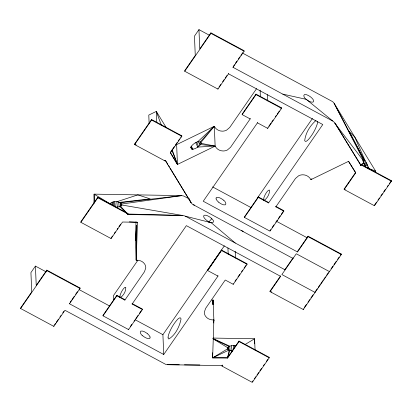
<?xml version="1.0" encoding="UTF-8"?>
<svg xmlns="http://www.w3.org/2000/svg" width="412" height="412" viewBox="0 0 412 412"><rect width="100%" height="100%" fill="white"/><g stroke="black" fill="none" stroke-linecap="round" stroke-linejoin="round"><path stroke-width="0.62" d="M136.001 221.744L135.388 240.392L136.218 260.209L136.516 225.452L136.218 260.209C139.472 260.018 142.964 261.275 144.73 264.149A8.616 7.637 -2.4 0 1 145.755 267.96L144.483 271.735L124.857 300.116L116.869 295.816L116.843 295.322L124.836 299.622L124.857 300.116M213.03 304.576L213.05 300.106L211.82 300.085M136.475 235.674L136.218 260.209L137.464 222.269L129.363 221.867M121.648 205.897L121.679 204.038C119.13 200.943 111.935 200.438 110.03 204.311M317.616 121.489L317.528 122.637A9.878 2.544 -61.7 0 1 316.946 124.934C315.139 130.074 312.348 134.879 308.835 139.04C307.975 139.91 305.632 142.753 304.689 140.693C305.544 133.004 310.159 125.428 316.009 120.479M227.697 349.402C227.233 345.38 232.78 345.333 235.515 345.792M212.922 303.963L213.05 300.106L213.88 319.923L212.633 357.858L227.573 358.11L239.017 341.563L238.996 341.069L269.221 357.333L269.242 357.822L252.268 382.372L222.042 366.108L222.362 365.125L222.042 366.108M254.415 343.824L254.585 338.767L213.081 338.067M368.622 168.93C367.828 165.351 366.34 161.277 363.353 159.042L363.163 159.14C362.859 161.968 364.702 164.64 365.938 167.087M136.238 235.999L135.388 240.392L136.259 230.555M213.607 322.998L213.88 319.923C210.625 320.114 207.133 318.852 205.367 315.983A8.616 7.637 -2.4 0 1 204.342 312.167L205.614 308.397L225.246 280.016L233.233 284.311L247.071 264.298L247.051 263.804L221.507 250.063L207.663 270.076L207.684 270.571L217.958 276.097L163.739 354.49L69.463 303.773L69.443 303.278M201.005 143.35C199.753 138.741 191.662 144.468 190.761 147.378C192.007 151.987 200.098 146.255 201.005 143.35L215.136 146.1C216.583 149.051 219.725 150.947 223 150.972A8.616 7.637 -2.4 0 0 227.316 150.03L230.535 147.305L250.166 118.924L250.146 118.429M135.388 240.392L136.218 234.485M213.632 321.695L213.88 319.923L213.637 321.18M116.024 207.138C118.002 207.107 122.019 206.793 121.679 204.038L181.527 195.618L183.639 195.988L189.129 198.842M227.573 358.11L229.175 349.989L228.119 349.155L227.728 348.217M227.836 348.691L212.633 357.858L227.553 357.621L229.917 350.339L229.175 349.989L212.633 357.858L212.417 352.749M46.185 271.884L35.417 266.09L30.926 272.589L31.734 291.912L20.6 308.011L20.621 308.5L53.833 326.371L64.967 310.272L165.629 364.326L167.736 364.697L222.382 365.619M209.698 35.411L198.955 29.628L194.459 36.127L195.267 55.45L184.694 70.735L184.715 71.23L217.933 89.095L228.5 73.81L228.48 73.321M69.463 303.773L80.031 288.488L80.01 287.993L46.798 270.128L36.23 285.413L35.417 266.09M363.096 160.34L333.56 121.509L232.996 67.31L244.131 51.217L244.11 50.722L210.898 32.852L199.763 48.951L198.955 29.628M20.621 308.5L46.819 270.622L46.798 270.128M184.715 71.23L210.918 33.346L210.898 32.852M285.109 269.366L285.13 269.855L185.436 216.223L183.433 215.533L127.72 214.508L128.034 213.524L97.809 197.266L80.834 221.81L80.855 222.305L111.08 238.563L122.529 222.017L137.464 222.269M292.994 257.964L293.014 258.458L192.45 204.259L191.117 202.776L165.176 160.345L164.836 160.84L134.611 144.576L134.59 144.087L151.565 119.537L181.795 135.8L181.816 136.29L170.367 152.842L177.459 164.44L215.136 146.1L214.302 126.283L176.63 144.627L177.459 164.44L170.347 152.347M80.855 222.305L97.829 197.76L97.809 197.266M134.611 144.576L151.585 120.031L151.565 119.537M111.42 237.554L112.491 236.004M114.279 233.419L115.355 231.868M117.142 229.278L117.858 228.248M118.929 226.693L120.716 224.107M170.707 151.832L171.778 150.277M172.494 149.247L174.281 146.662M175.352 145.106L177.145 142.521M178.216 140.971L179.647 138.901M180.719 137.351L181.795 135.8M54.533 324.836L55.61 323.281M56.326 322.241L58.483 319.125M59.92 317.049L60.997 315.489M62.794 312.893L63.87 311.338M70.169 302.228L71.266 300.647M71.992 299.591L74.181 296.429M75.638 294.317L77.461 291.686M79.284 289.049L80.01 287.993M219.004 87.025L220.827 84.388M222.65 81.751L224.107 79.645M225.199 78.064L227.022 75.427M234.413 64.741L232.996 67.31M235.489 63.185L236.926 61.105M238.363 59.029L239.799 56.954M240.876 55.393L242.673 52.798M137.84 260.322L113.511 295.502L113.722 300.487M256.578 88.632L229.705 127.488L226.482 130.213A8.616 7.637 -2.4 0 1 222.171 131.16C218.896 131.134 215.754 129.234 214.302 126.283L197.544 141.939M116.843 295.322L103.005 315.34L103.026 315.829L128.57 329.574L142.413 309.561L142.392 309.067L132.118 303.541L132.139 304.035L142.413 309.561M257.428 122.349L257.448 122.843L267.723 128.369L281.566 108.356L281.545 107.862L255.996 94.121L242.158 114.134L242.179 114.629L250.166 118.924M103.026 315.829L116.869 295.816M242.179 114.629L256.017 94.611L255.996 94.121M132.139 304.035L186.358 225.637L280.634 276.354L270.066 291.639L303.278 309.51L341.296 254.539L341.275 254.05L308.058 236.179L297.49 251.464L297.51 251.959L203.229 201.241L257.448 122.843M130.372 326.448L131.83 324.342M134.013 321.18L134.745 320.129M135.836 318.548L138.02 315.386M139.477 313.28L141.301 310.648M268.794 126.299L270.978 123.136M271.709 122.081L273.166 119.974M275.35 116.817L276.442 115.236M277.173 114.181L279.357 111.024M280.814 108.917L281.545 107.862M163.739 354.49L162.91 334.678L224.349 245.835M257.217 198.311L312.44 118.465M258.267 196.91L258.288 197.4L268.562 202.925L268.542 202.436L258.267 196.91L244.424 216.923L244.445 217.412L269.994 231.158L283.832 211.145L283.811 210.65L275.824 206.355L275.844 206.845L283.832 211.145M207.684 270.571L221.527 250.553L221.507 250.063M244.445 217.412L258.288 197.4M268.562 202.925L322.781 124.532L228.5 73.81M275.844 206.845L295.476 178.468L298.695 175.744A8.616 7.637 -2.4 0 1 303.011 174.796C306.286 174.822 309.427 176.717 310.875 179.673L348.552 161.329L355.288 171.907M235.031 281.185L236.488 279.079M237.945 276.972L239.769 274.341M241.587 271.704L242.683 270.123M244.136 268.016L245.959 265.385M269.973 230.663L270.699 229.613M272.157 227.506L273.98 224.87M275.798 222.238L277.255 220.132M278.347 218.551L280.17 215.919M281.262 214.338L283.451 211.176M270.066 291.639L270.045 291.15L280.613 275.865L280.634 276.354M284.733 269.906L293.009 257.938M297.51 251.959L308.078 236.673L308.058 236.179M227.553 357.621L238.996 341.069M344.195 189.479L344.174 188.984L355.623 172.437L355.644 172.932L344.195 189.479L374.426 205.737L391.4 181.192L391.379 180.698L361.154 164.44L360.835 165.423L361.154 164.44M252.247 381.878L252.968 380.832M254.415 378.741L255.857 376.656M256.944 375.09L258.746 372.479M259.833 370.908L261.635 368.297M263.443 365.686L264.525 364.12M266.332 361.509L267.779 359.418M376.568 202.112L374.405 205.248L374.426 205.737M378.015 200.026L379.462 197.935M380.904 195.844L382.351 193.758M383.793 191.668L385.241 189.577M387.404 186.445L388.13 185.4M389.211 183.834L391.379 180.698M304.35 307.434L306.538 304.272M307.996 302.166L309.819 299.529M310.911 297.948L313.099 294.786M315.432 291.413L317.23 288.812M318.306 287.257L320.119 284.635M320.819 283.621L322.993 280.479M323.693 279.465L325.506 276.843M326.582 275.288L328.379 272.692M331.068 268.804L332.891 266.173M333.983 264.592L336.171 261.429M337.629 259.318L339.086 257.212M340.544 255.1L341.275 254.05M200.963 142.408L214.302 126.283L200.309 141.816M208.57 222.269L211.783 218.674L211.052 218.015A5.778 2.225 34.7 0 0 208.539 216.305A5.778 2.225 34.7 0 0 206.046 215.322A5.871 2.261 34.7 0 0 203.698 215.903L203.739 216.851A5.871 2.261 34.7 0 0 206.242 220.039A5.778 2.225 34.7 0 0 208.766 221.754C212.232 224.391 215.867 221.929 211.783 218.674M310.875 179.673L311.807 178.803M360.835 165.423L334.894 122.997L360.814 164.929L363.76 162.616M244.81 344.664L254.585 338.767L255.054 349.989M362.498 159.629L363.616 159.114L334.065 103.18L332.726 101.697L242.503 53.055M360.814 164.929L364.12 163.518M362.637 160.428L364.332 159.722M362.946 161.751L365.233 160.886L354.814 137.124L349.201 131.449L363.945 159.341M367.216 168.168L368.41 167.725M366.381 167.607L368.189 166.958M363.909 163.281L366.201 162.472M364.388 164.156L366.675 163.363M364.275 165.269L367.128 164.285M364.697 166.196L367.535 165.212M264.004 200.459C267.244 198.476 269.824 193.892 269.484 190.092L268.521 190.262L267.568 191.137A5.871 1.514 -61.7 0 0 264.978 195.103L263.886 197.729L263.598 200.098M169.646 364.424L167.736 364.697L179.302 364.785M119.604 202.39L150.138 198.862L137.814 194.881L116.817 201.741L117.389 207.689M197.76 147.063L215.136 146.1L200.423 144.54M184.447 364.826L199.866 364.95M232.698 350.983L229.917 350.339M121.72 204.98L182.362 215.435L127.699 214.019L127.72 214.508M282.843 94.127L306.24 99.338L332.69 120.948M193.321 204.826L194.541 205.13M185.436 216.223L210.47 222.511M368.555 168.39L375.564 171.062L375.615 172.309M120.052 297.541L120.294 297.644C123.538 295.662 126.118 291.078 125.778 287.282L124.815 287.452L123.863 288.323A5.871 1.514 -61.7 0 0 121.272 292.288L120.18 294.92L119.892 297.284M212.958 338.566L229.742 346.162L230.076 350.442M212.953 338.607L229.026 346.492M210.918 33.346L244.131 51.217M256.017 94.611L281.566 108.356M361.175 164.934L391.4 181.192M344.174 188.984L345.297 189.587M151.585 120.031L181.816 136.29M308.078 236.673L341.296 254.539M134.59 144.087L136.269 144.988M212.602 186.914L251.129 207.638M276.627 221.357L307.228 237.817M221.527 250.553L247.071 264.298M97.829 197.76L128.055 214.019M270.045 291.15L271.735 292.057M239.017 341.563L269.242 357.822M46.819 270.622L80.031 288.488M79.047 289.564L109.644 306.023M135.146 319.738L162.91 334.678M110.097 203.842L94.106 194.145L93.931 203.6M213.401 339.014L227.795 347.743M307.043 99.967L308.758 101.048A5.778 2.225 34.7 0 0 311.251 102.032A5.871 2.261 34.7 0 0 313.599 101.45L313.558 100.507A5.871 2.261 34.7 0 0 311.055 97.325A5.778 2.225 34.7 0 0 308.531 95.605A5.778 2.225 34.7 0 0 306.044 94.621C302.094 93.591 304.154 98.442 306.24 99.338M241.7 230.401L243.168 231.642M211.253 222.732L235.288 243.044M223.433 200.119C225.524 201.015 227.578 205.871 223.628 204.836A5.778 2.225 34.7 0 1 218.674 202.174M142.707 335.801C140.616 334.899 138.561 330.048 142.511 331.083A5.778 2.225 34.7 0 1 147.465 333.746M119.779 206.561L126.767 213.138M120.489 206.237L126.85 213.102M200.593 144.772L198.373 141.743L199.99 145.163M136.336 237.209L136.274 236.941M375.564 171.062L334.065 103.18L363.06 159.393M348.552 161.329L355.644 172.932M166.309 127.746L156.318 111.41L148.784 115.077L149.123 123.178M165.49 160.407L167.818 164.254M168.482 165.356L169.481 167.009M170.146 168.106L191.117 202.776L189.067 198.8M200.711 142.063L201.319 143.129M190.761 147.378L191.992 149.577M190.972 146.801L192.456 149.577M191.338 146.183L193.043 149.535M196.668 142.238L198.775 146.935M195.767 142.64L197.714 147.022M171.886 150.262L177.459 164.44L172.041 149.479M161.303 125.176L156.318 111.41L156.792 122.627M150.025 336.97L150.061 337.912A5.871 2.261 34.7 0 1 147.717 338.494A5.778 2.225 34.7 0 1 142.758 335.826M216.115 198.95L216.079 198.007A5.871 2.261 34.7 0 1 218.422 197.436A5.778 2.225 34.7 0 1 223.381 200.088M233.496 345.591L233.815 348.779M114.778 201.71L115.288 206.752M231.487 345.719L232.044 351.333M113.789 201.813L114.217 206.18M234.516 345.647L234.691 347.434M112.867 201.998L113.202 205.701M112.038 202.261L112.28 205.315M118.749 202.101L119.12 206.948M228.454 346.868L228.588 349.87M120.505 206.422L120.34 202.735L181.527 195.618L94.106 194.145L94.472 202.869M110.756 202.962L110.838 204.764M329.456 271.132L329.476 271.626L296.264 253.761L281.88 274.557L315.092 292.422L315.072 291.928M303.258 309.015L303.278 309.51M267.419 94.683L267.682 100.914M267.702 127.875L267.723 128.369M260.111 90.14L260.369 96.372M235.185 251.232L235.473 258.087M233.213 283.817L233.233 284.311M227.929 247.936L228.191 254.168M217.912 88.606L217.933 89.095M217.938 275.602L217.958 276.097M164.815 160.345L164.836 160.84M128.549 329.08L128.57 329.574M111.06 238.074L111.08 238.563M53.812 325.877L53.833 326.371M120.948 203.131L121.025 206.221M228.042 347.29L228.094 349.68M110.344 203.389L110.37 204.579M147.517 333.787A5.871 2.261 34.7 0 1 150.025 336.98M218.623 202.143A5.871 2.261 34.7 0 1 216.12 198.95M213.05 300.106L213.04 304.509L213.05 300.106M168.086 337.186L168.24 338.504A9.878 2.544 -61.7 0 0 168.935 338.947C175.564 334.874 179.575 326.479 181.048 318.955C180.703 316.195 177.629 319.109 176.851 320.17C173.344 324.332 170.547 329.137 168.74 334.276A9.878 2.544 -61.7 0 0 168.158 336.573L168.086 337.186"/></g></svg>
